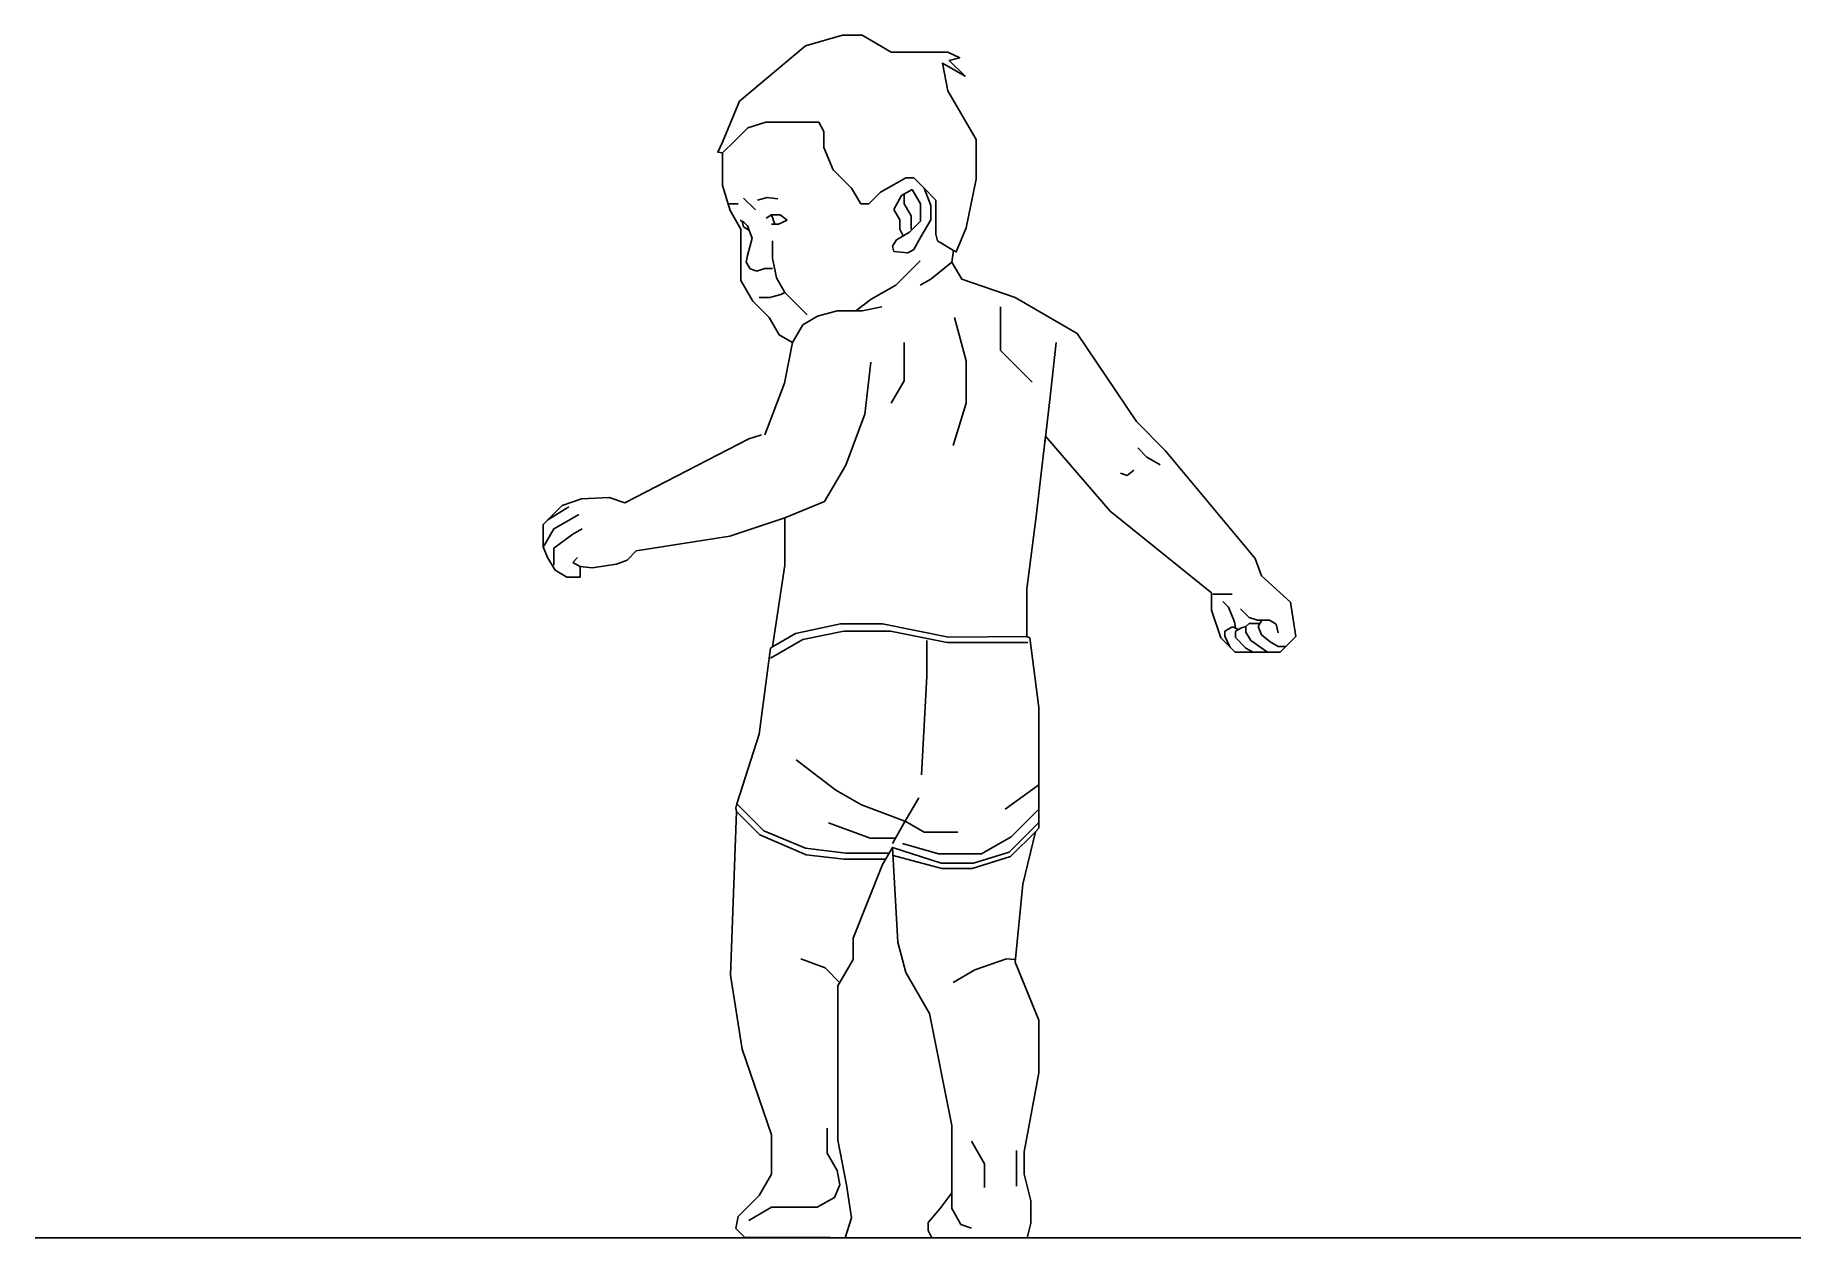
# Model space of a CAD drawing. Header units: metres. Extents: x 0 to 1.01, y 0 to 0.69.
import ezdxf

# ---------------------------------------------------------------- set-up
doc = ezdxf.new("R2010")
doc.units = ezdxf.units.M
doc.layers.add('Ceco.NET 8', color=7, linetype='Continuous')

msp = doc.modelspace()

# ---------------------------------------------------------------- linework, layer by layer
at = {"layer": 'Ceco.NET 8', "linetype": 'Continuous'}
for p, q in [((0.4089, 0.637), (0.4193, 0.6401)), ((0.4193, 0.6401), (0.4314, 0.6401)), ((0.4314, 0.6401), (0.4496, 0.6401)), ((0.4496, 0.6401), (0.4526, 0.6348)), ((0.3944, 0.6225), (0.4014, 0.6295)), ((0.4014, 0.6295), (0.4089, 0.637)), ((0.4526, 0.6348), (0.4526, 0.6257)), ((0.4526, 0.6257), (0.4579, 0.6128)), ((0.4579, 0.6128), (0.4685, 0.6022)), ((0.4942, 0.6052), (0.4996, 0.6083)), ((0.4996, 0.6083), (0.5041, 0.6083)), ((0.5041, 0.6083), (0.5101, 0.6022)), ((0.4685, 0.6022), (0.4737, 0.5932)), ((0.4783, 0.5932), (0.4851, 0.6)), ((0.4851, 0.6), (0.4942, 0.6052)), ((0.4972, 0.598), (0.4927, 0.5901)), ((0.5032, 0.6015), (0.4972, 0.598)), ((0.4987, 0.5989), (0.4987, 0.5932)), ((0.508, 0.5932), (0.5032, 0.6015)), ((0.5101, 0.6022), (0.5169, 0.5954)), ((0.5101, 0.6022), (0.5139, 0.5924)), ((0.3976, 0.5932), (0.4034, 0.5932)), ((0.4065, 0.5966), (0.4133, 0.5898)), ((0.4144, 0.5954), (0.4201, 0.5969)), ((0.4201, 0.5969), (0.4261, 0.5962)), ((0.4737, 0.5932), (0.4783, 0.5932)), ((0.4927, 0.5901), (0.4962, 0.5841)), ((0.4987, 0.5932), (0.5027, 0.5864)), ((0.508, 0.5833), (0.508, 0.5932)), ((0.5139, 0.5924), (0.5139, 0.5841)), ((0.5169, 0.5954), (0.5169, 0.5894)), ((0.5169, 0.5894), (0.5169, 0.5758)), ((0.4045, 0.584), (0.4068, 0.5826)), ((0.4057, 0.5833), (0.4065, 0.58)), ((0.4065, 0.58), (0.4098, 0.578)), ((0.4068, 0.5826), (0.4087, 0.5807)), ((0.4087, 0.5807), (0.4115, 0.5735)), ((0.4195, 0.585), (0.4225, 0.587)), ((0.4225, 0.587), (0.4245, 0.5816)), ((0.4225, 0.587), (0.4275, 0.587)), ((0.4225, 0.5816), (0.4265, 0.5816)), ((0.4265, 0.5816), (0.4315, 0.584)), ((0.4275, 0.587), (0.4315, 0.584)), ((0.4962, 0.5841), (0.4962, 0.5788)), ((0.4962, 0.5788), (0.498, 0.5749)), ((0.5018, 0.5771), (0.508, 0.5833)), ((0.5027, 0.5864), (0.5027, 0.5788)), ((0.5139, 0.5841), (0.5082, 0.5743)), ((0.4115, 0.5735), (0.4087, 0.5637)), ((0.4231, 0.572), (0.4231, 0.5621)), ((0.4919, 0.569), (0.4942, 0.5727)), ((0.4927, 0.5659), (0.4919, 0.569)), ((0.4942, 0.5727), (0.5018, 0.5771)), ((0.5082, 0.5743), (0.5041, 0.5671)), ((0.5169, 0.5758), (0.5177, 0.572)), ((0.5177, 0.572), (0.5269, 0.5666)), ((0.4087, 0.5637), (0.408, 0.5599)), ((0.408, 0.5599), (0.4102, 0.5559)), ((0.4231, 0.5621), (0.4254, 0.5508)), ((0.5008, 0.5652), (0.4927, 0.5659)), ((0.5078, 0.5606), (0.4938, 0.5466)), ((0.5041, 0.5671), (0.5008, 0.5652)), ((0.526, 0.5599), (0.5139, 0.55)), ((0.4102, 0.5559), (0.414, 0.5546)), ((0.414, 0.5546), (0.4186, 0.5561)), ((0.4186, 0.5561), (0.4231, 0.5561)), ((0.4254, 0.5508), (0.4302, 0.5425)), ((0.5139, 0.55), (0.5078, 0.5466)), ((0.4155, 0.5395), (0.4216, 0.5395)), ((0.4216, 0.5395), (0.4279, 0.5412)), ((0.4279, 0.5412), (0.4302, 0.5425)), ((0.4302, 0.5425), (0.4367, 0.5359)), ((0.4798, 0.5385), (0.471, 0.5319)), ((0.4938, 0.5466), (0.4798, 0.5385)), ((0.4367, 0.5359), (0.443, 0.5296)), ((0.4404, 0.5239), (0.4489, 0.5289)), ((0.4489, 0.5289), (0.4602, 0.5319)), ((0.4602, 0.5319), (0.4745, 0.5319)), ((0.4745, 0.5319), (0.4859, 0.5342)), ((0.5275, 0.5281), (0.5343, 0.5031)), ((0.554, 0.5342), (0.554, 0.5092)), ((0.4345, 0.5137), (0.4404, 0.5239)), ((0.4986, 0.4918), (0.4986, 0.5137)), ((0.554, 0.5092), (0.5721, 0.491)), ((0.5826, 0.4842), (0.5858, 0.5137)), ((0.4761, 0.4725), (0.4795, 0.5024)), ((0.5343, 0.5031), (0.5343, 0.4789)), ((0.4912, 0.4789), (0.4986, 0.4918)), ((0.5343, 0.4789), (0.5267, 0.4547)), ((0.5793, 0.4559), (0.5826, 0.4842)), ((0.4651, 0.4434), (0.4761, 0.4725)), ((0.6327, 0.4532), (0.638, 0.4479)), ((0.638, 0.4479), (0.6455, 0.4435)), ((0.453, 0.4225), (0.4651, 0.4434)), ((0.6228, 0.4388), (0.6266, 0.4373)), ((0.6266, 0.4373), (0.6304, 0.4404)), ((0.3062, 0.4195), (0.2942, 0.412)), ((0.4302, 0.4131), (0.453, 0.4225)), ((0.2919, 0.3969), (0.2975, 0.4067)), ((0.2975, 0.4067), (0.3074, 0.4124)), ((0.3074, 0.4124), (0.3119, 0.415)), ((0.3085, 0.4037), (0.3138, 0.4067)), ((0.2975, 0.3957), (0.3085, 0.4037)), ((0.2975, 0.3859), (0.2975, 0.3957)), ((0.3085, 0.3875), (0.3111, 0.3904)), ((0.3127, 0.3851), (0.3085, 0.3875)), ((0.6758, 0.3692), (0.6822, 0.3692)), ((0.6815, 0.365), (0.6847, 0.3618)), ((0.6822, 0.3692), (0.6868, 0.3692)), ((0.6847, 0.3618), (0.6883, 0.3534)), ((0.6917, 0.3609), (0.6967, 0.3559)), ((0.6967, 0.3559), (0.7014, 0.3543)), ((0.4231, 0.339), (0.4363, 0.3468)), ((0.4363, 0.3468), (0.4621, 0.3522)), ((0.4405, 0.3432), (0.464, 0.3481)), ((0.4621, 0.3522), (0.4863, 0.3522)), ((0.464, 0.3481), (0.4908, 0.3481)), ((0.4863, 0.3522), (0.5241, 0.3447)), ((0.4908, 0.3481), (0.5233, 0.3416)), ((0.5241, 0.3447), (0.5691, 0.345)), ((0.6827, 0.3481), (0.6848, 0.3493)), ((0.6827, 0.3452), (0.6827, 0.3481)), ((0.6855, 0.3391), (0.6827, 0.3452)), ((0.6843, 0.349), (0.6871, 0.3506)), ((0.6871, 0.3506), (0.6905, 0.349)), ((0.6883, 0.3534), (0.6888, 0.3498)), ((0.6923, 0.35), (0.6888, 0.348)), ((0.6888, 0.348), (0.6888, 0.3444)), ((0.6948, 0.3507), (0.6923, 0.35)), ((0.6967, 0.3525), (0.6948, 0.3507)), ((0.6948, 0.3507), (0.6948, 0.3475)), ((0.6948, 0.3475), (0.6976, 0.3428)), ((0.7003, 0.3525), (0.6967, 0.3525)), ((0.7029, 0.3525), (0.7003, 0.3525)), ((0.7014, 0.3543), (0.7083, 0.3543)), ((0.7039, 0.3543), (0.7019, 0.3508)), ((0.7019, 0.3508), (0.7038, 0.3459)), ((0.7038, 0.3459), (0.7086, 0.3419)), ((0.7083, 0.3543), (0.7121, 0.3521)), ((0.7121, 0.3521), (0.7133, 0.3471)), ((0.422, 0.3325), (0.4405, 0.3432)), ((0.5116, 0.3223), (0.5116, 0.3428)), ((0.5233, 0.3416), (0.5487, 0.3416)), ((0.5487, 0.3416), (0.5697, 0.3416)), ((0.6888, 0.3444), (0.6948, 0.3384)), ((0.6948, 0.3384), (0.699, 0.336)), ((0.6976, 0.3428), (0.7071, 0.336)), ((0.7086, 0.3419), (0.7132, 0.3392)), ((0.7132, 0.3392), (0.7176, 0.3392)), ((0.5086, 0.2656), (0.5116, 0.3223)), ((0.4367, 0.2743), (0.4594, 0.2569)), ((0.4594, 0.2569), (0.4742, 0.2484)), ((0.5566, 0.2459), (0.5759, 0.2599)), ((0.4025, 0.2446), (0.4159, 0.2312)), ((0.4027, 0.249), (0.4182, 0.2334)), ((0.4742, 0.2484), (0.4991, 0.2391)), ((0.4987, 0.238), (0.507, 0.2524)), ((0.56, 0.23), (0.5759, 0.2459)), ((0.4182, 0.2334), (0.442, 0.2236)), ((0.4553, 0.238), (0.4791, 0.2293)), ((0.4919, 0.2263), (0.4987, 0.238)), ((0.4993, 0.239), (0.5101, 0.2328)), ((0.5589, 0.2212), (0.5759, 0.2383)), ((0.4159, 0.2312), (0.4424, 0.2198)), ((0.442, 0.2236), (0.4651, 0.2206)), ((0.4791, 0.2293), (0.4937, 0.2293)), ((0.4919, 0.224), (0.5199, 0.2149)), ((0.4976, 0.2263), (0.5184, 0.2202)), ((0.5101, 0.2328), (0.5294, 0.2328)), ((0.543, 0.2202), (0.56, 0.23)), ((0.5597, 0.2187), (0.574, 0.233)), ((0.4424, 0.2198), (0.4643, 0.2172)), ((0.4643, 0.2172), (0.488, 0.2172)), ((0.4651, 0.2206), (0.49, 0.2206)), ((0.4923, 0.2194), (0.5203, 0.2119)), ((0.5184, 0.2202), (0.543, 0.2202)), ((0.5199, 0.2149), (0.5385, 0.2149)), ((0.5377, 0.2119), (0.5597, 0.2187)), ((0.5385, 0.2149), (0.5589, 0.2212)), ((0.5203, 0.2119), (0.5377, 0.2119)), ((0.4394, 0.1601), (0.4534, 0.1548)), ((0.4534, 0.1548), (0.4616, 0.1465)), ((0.5267, 0.1465), (0.5392, 0.1537)), ((0.5392, 0.1537), (0.5574, 0.1601)), ((0.5574, 0.1601), (0.5623, 0.1597)), ((0.4545, 0.0485), (0.4545, 0.0629)), ((0.5373, 0.0553), (0.5448, 0.0424)), ((0.4602, 0.0386), (0.4545, 0.0485)), ((0.5448, 0.0424), (0.5448, 0.0288)), ((0.5631, 0.05), (0.5631, 0.0394)), ((0.4617, 0.0303), (0.4602, 0.0386)), ((0.5631, 0.0394), (0.5631, 0.0296)), ((0.4488, 0.0175), (0.4587, 0.0231)), ((0.4587, 0.0231), (0.4617, 0.0303)), ((0.526, 0.0258), (0.526, 0.0167)), ((0.4095, 0.0099), (0.4226, 0.0175)), ((0.4226, 0.0175), (0.4375, 0.0175)), ((0.4375, 0.0175), (0.4488, 0.0175)), ((0.526, 0.0167), (0.5312, 0.0076)), ((0.5312, 0.0076), (0.5373, 0.0054))]:
    msp.add_line(p, q, dxfattribs=at)
at = {"layer": 'Ceco.NET 8', "color": 5, "linetype": 'Continuous'}
msp.add_line((0, 0), (1.0132, 0), dxfattribs=at)
at = {"layer": 'Ceco.NET 8', "linetype": 'Continuous', "flags": 128}
msp.add_lwpolyline([(0.4167, 0.4608), (0.4095, 0.4585), (0.3384, 0.4218), (0.3293, 0.4247), (0.3134, 0.424), (0.3023, 0.4201), (0.2915, 0.4093), (0.2915, 0.3965), (0.294, 0.3904), (0.2983, 0.383), (0.3051, 0.3791), (0.3127, 0.3791), (0.3127, 0.3851), (0.3195, 0.3844), (0.3335, 0.3866), (0.3397, 0.3888), (0.3448, 0.3942), (0.3985, 0.4025), (0.4302, 0.4131), (0.4302, 0.3859), (0.4231, 0.339), (0.422, 0.3383), (0.4155, 0.289), (0.4027, 0.249), (0.402, 0.2465), (0.4025, 0.2446), (0.3989, 0.1506), (0.4057, 0.1082), (0.4225, 0.0591), (0.4225, 0.0364), (0.4155, 0.0243), (0.4034, 0.0122), (0.402, 0.0053), (0.4072, 0.0001), (0.4561, 0.0001), (0.4648, 0), (0.4685, 0.0113), (0.4655, 0.0303), (0.4605, 0.056), (0.4605, 0.1098), (0.4605, 0.1446), (0.4693, 0.1597), (0.4693, 0.1718), (0.4863, 0.2142), (0.4919, 0.224), (0.495, 0.1695), (0.4996, 0.1521), (0.5131, 0.1287), (0.526, 0.0644), (0.526, 0.0258), (0.5192, 0.0166), (0.5124, 0.0088), (0.5124, 0.0041), (0.5146, 0), (0.5692, 0), (0.5714, 0.0084), (0.5714, 0.0212), (0.5676, 0.0364), (0.5676, 0.0492), (0.5759, 0.0946), (0.5759, 0.1249), (0.5623, 0.1582), (0.5668, 0.2028), (0.574, 0.233), (0.5759, 0.235), (0.5759, 0.2671), (0.5759, 0.3042), (0.5707, 0.3442), (0.5691, 0.345), (0.5691, 0.3571), (0.5691, 0.3723), (0.5744, 0.4139), (0.5797, 0.46), (0.6168, 0.4169), (0.675, 0.37), (0.675, 0.3602), (0.6803, 0.3443), (0.6886, 0.336), (0.6947, 0.336), (0.7144, 0.336), (0.7234, 0.345), (0.7204, 0.3647), (0.7038, 0.3798), (0.7, 0.3897), (0.6485, 0.4517), (0.6319, 0.4683), (0.5979, 0.5189), (0.5623, 0.5395), (0.5317, 0.55), (0.526, 0.5599), (0.5269, 0.5666), (0.5285, 0.5657), (0.5343, 0.5795), (0.5399, 0.6075), (0.5399, 0.6302), (0.5237, 0.6582), (0.5207, 0.674), (0.5336, 0.6665), (0.5245, 0.6756), (0.5305, 0.6771), (0.5237, 0.6804), (0.5078, 0.6804), (0.4912, 0.6804), (0.4745, 0.69), (0.4632, 0.69), (0.442, 0.6839), (0.4042, 0.6522), (0.3944, 0.6287), (0.3917, 0.623), (0.3944, 0.6225), (0.3944, 0.6038), (0.3988, 0.5894), (0.4049, 0.5788), (0.4049, 0.5493), (0.4118, 0.5375), (0.4211, 0.5281), (0.4269, 0.5181), (0.4345, 0.5137), (0.4299, 0.4903), (0.4186, 0.4608)], dxfattribs=at)

doc.saveas('drawing.dxf')
